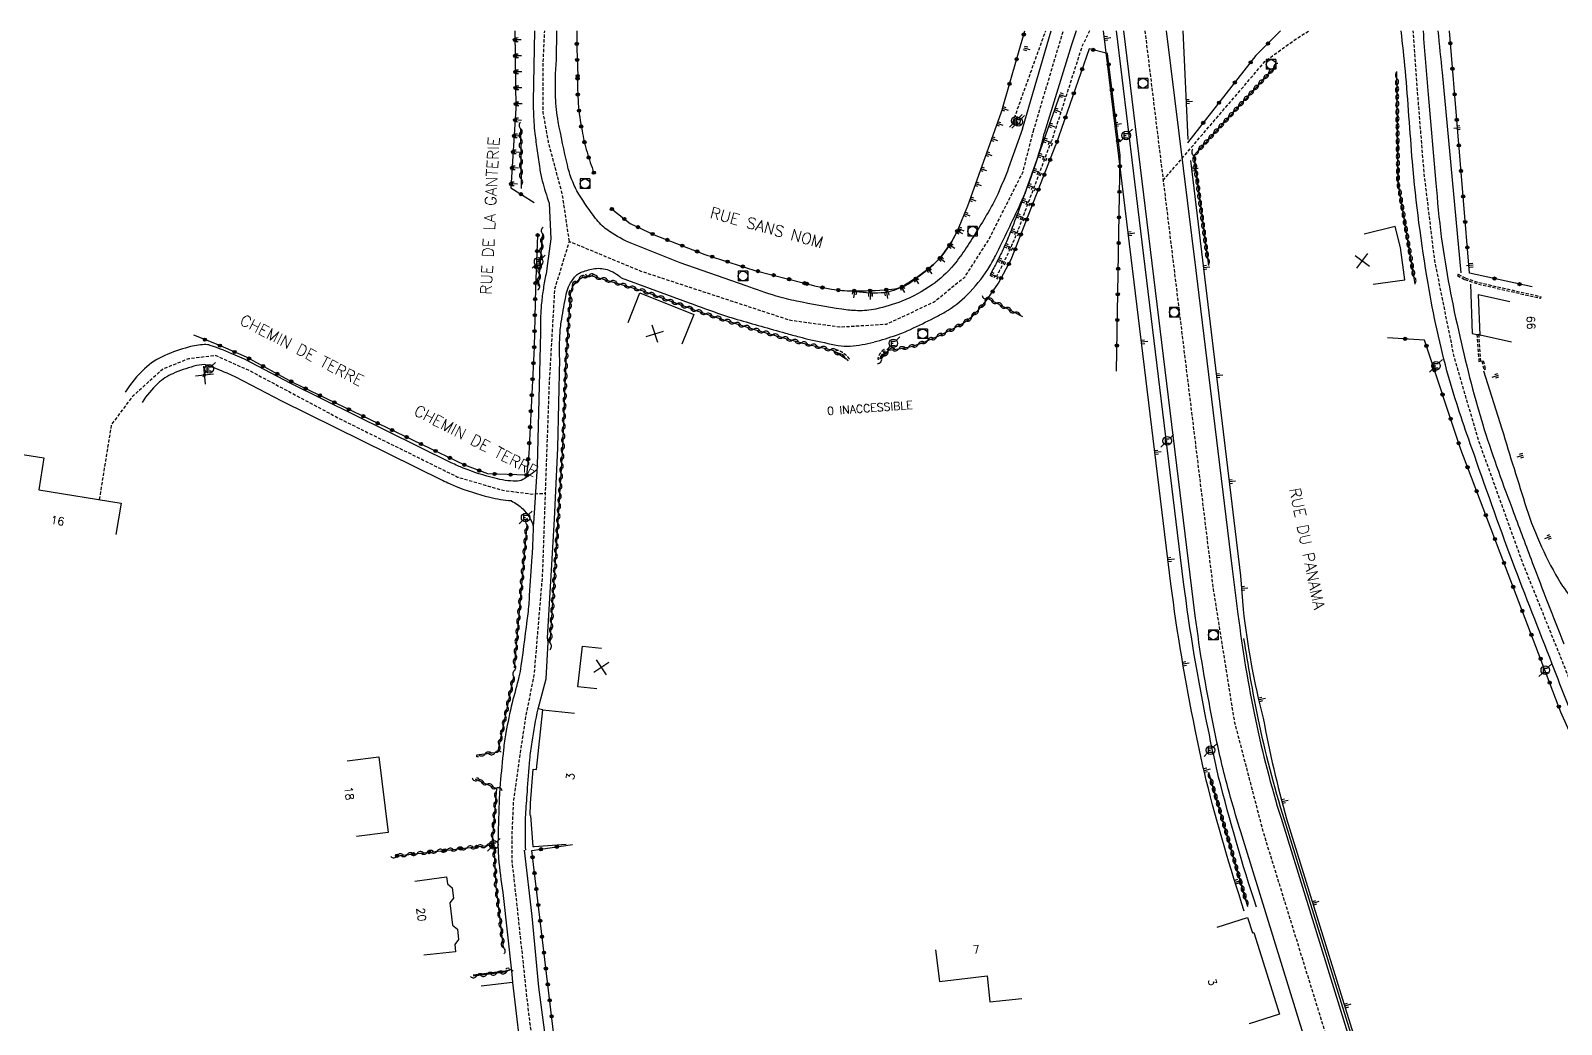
# Model space of a CAD drawing. Header units: millimetres. Extents: x 151000 to 152000, y 111999 to 113000.
# Drawn here: x 151437.9 to 151677, y 112844.9 to 113000 of the extents above; entities that cross this region are included whole.
import ezdxf
from ezdxf.enums import TextEntityAlignment as Align

# ---------------------------------------------------------------- set-up
doc = ezdxf.new("R2010")
doc.units = ezdxf.units.MM
doc.linetypes.add('DASHED', pattern=[0.75, 0.5, -0.25])
doc.layers.get('0').update_dxf_attribs({"linetype": 'CONTINUOUS'})
for name, color, linetype in [('W0001', 6, 'DASHED'), ('W0008', 7, 'CONTINUOUS'), ('W0017', 7, 'CONTINUOUS'), ('W0100', 7, 'CONTINUOUS'), ('W0112', 1, 'DASHED'), ('W0211', 2, 'CONTINUOUS'), ('W0220', 5, 'DASHED'), ('W0310', 3, 'CONTINUOUS'), ('W0322', 7, 'CONTINUOUS'), ('W0420', 7, 'CONTINUOUS'), ('W0471', 7, 'CONTINUOUS'), ('W0989', 7, 'CONTINUOUS'), ('W0991', 7, 'CONTINUOUS')]:
    doc.layers.add(name, color=color, linetype=linetype)
doc.styles.get("Standard").update_dxf_attribs({"font": 'romans.shx', "width": 0.85})

# ---------------------------------------------------------------- blocks, each defined once
blk = doc.blocks.new('t322o')
at = {"color": 0, "linetype": 'Continuous'}
for radius in [0.25, 0.15]:
    blk.add_circle((0, 0), radius, dxfattribs=at)
blk = doc.blocks.new('t310o')
at = {"color": 0, "linetype": 'Continuous'}
for centre, start, end in [((-0.5, 0.38), 216.8699, 323.1304), ((0.5, -0.37), 36.8699, 143.1303)]:
    blk.add_arc(centre, 0.625, start, end, dxfattribs=at)
blk = doc.blocks.new('T471')
for p, q in [((-0.333334, 0.333334), (-0.333334, -0.333334)), ((-0.333334, 0.333334), (0.333334, 0.333334)), ((-0.333334, 0), (0, 0)), ((0.500001, 0.500001), (1.000002, 1.000002)), ((-0.500001, -0.500001), (-1.000002, -1.000002)), ((-0.333334, -0.333334), (0.333334, -0.333334))]:
    blk.add_line(p, q)
blk.add_ellipse((0, 0), major_axis=(0.471405, 0.471405), ratio=1, start_param=5.4977871438, end_param=11.780972451)
blk = doc.blocks.new('T420')
for p, q in [((0.75, 0.75), (-0.75, 0.75)), ((-0.75, 0.75), (-0.75, -0.75)), ((0.75, 0.75), (0.75, -0.75)), ((0.75, -0.75), (-0.75, -0.75))]:
    blk.add_line(p, q)
blk.add_ellipse((0, 0), major_axis=(-0.53, 0.53), ratio=1, start_param=3.926991, end_param=10.210176)
blk = doc.blocks.new('t991o')
at = {"color": 0, "linetype": 'Continuous'}
for p, q in [((-1, 1), (1, -1)), ((-1, -1), (1, 1))]:
    blk.add_line(p, q, dxfattribs=at)
blk = doc.blocks.new('t220o')
at = {"color": 0, "linetype": 'Continuous'}
for p, q in [((-0.25, 0.25), (0.25, 0.25)), ((-0.25, -0.25), (0.25, -0.25))]:
    blk.add_line(p, q, dxfattribs=at)
blk = doc.blocks.new('t211o')
at = {"color": 0, "linetype": 'Continuous'}
for p, q in [((-0.29, 0.5), (-0.29, 0)), ((0, 1), (0, 0)), ((0.29, 0.5), (0.29, 0))]:
    blk.add_line(p, q, dxfattribs=at)

msp = doc.modelspace()

# ---------------------------------------------------------------- linework, layer by layer
at = {"layer": 'W0001', "flags": 128}
for points in [[(151522.04, 112967.11), (151520.95, 112974.46), (151518.76, 112982.63), (151517.95, 112987.25), (151517.95, 112994.88), (151518.18, 113000)], [(151594.52, 112984.33), (151598.96, 112999.22), (151599.21, 113000)], [(151611.93, 113000), (151614.79, 112976.64), (151622.6, 112912.83), (151625.88, 112892.26), (151630.38, 112874.97), (151643.46, 112832.71), (151643.46, 112832.71)], [(151614.79, 112976.64), (151614.79, 112976.64), (151619.07, 112981.63), (151630.78, 112995.29), (151635.57, 112998.74), (151637.57, 113000)], [(151710.1, 112745.99), (151718.93, 112754.65), (151725.31, 112763.51), (151727.73, 112769.59), (151726.8, 112775.22), (151721.28, 112788.08), (151713.78, 112807.88), (151706.2, 112830.84), (151702.14, 112844.74), (151697.91, 112857.09), (151692.27, 112868.88), (151682.23, 112888.93), (151670.9, 112917.07), (151663.98, 112936.3), (151660.24, 112949.15), (151657.21, 112964.17), (151655.55, 112977.86), (151654.42, 112991.9), (151653.85, 113000)], [(151448.65, 112926.81), (151450.53, 112938.48), (151453.92, 112943.03), (151458.46, 112947.16), (151462.59, 112948.83), (151466.73, 112949.33), (151472.05, 112946.96), (151486.44, 112939.29), (151504.57, 112930.33), (151511.66, 112928.26), (151516.19, 112927.67), (151518.31, 112927.81)]]:
    msp.add_lwpolyline(points, dxfattribs=at)
msp.add_lwpolyline([(151442.44, 112594.69), (151442.44, 112594.69), (151442.63, 112600.87), (151442.37, 112608.91), (151442.35, 112609.66), (151442.39, 112612.8), (151442.82, 112617.55, -0.009953), (151442.84, 112617.74, -0.002454), (151442.98, 112618.74, -0.010585), (151443.42, 112621.4, -0.01031), (151443.95, 112623.96, -0.016303), (151444.65, 112625.92, -0.016846), (151445.5, 112627.89, -0.013579), (151446.28, 112629.43, -0.013086), (151447.12, 112630.88), (151451.06, 112636.33), (151461.04, 112648.64, -0.005608), (151462.15, 112649.87, -0.005713), (151463.3, 112651.1, -0.010225), (151465.42, 112653.23, -0.009864), (151467.55, 112655.2), (151476.54, 112661.34, 0.016396), (151478.62, 112663.27, 0.02562), (151479.82, 112664.59, 0.002821), (151480.81, 112665.8, 0.002374), (151481.96, 112667.25, 0.03227), (151483.25, 112669.13, 0.020736), (151484.81, 112671.99), (151490.66, 112682.65), (151494.53, 112690.46, 0.033595), (151495.72, 112693.19, 0.060719), (151496.16, 112695.1, 0.010186), (151496.36, 112697.43, 0.009539), (151496.47, 112699.92, 0.029339), (151496.41, 112701.66, 0.017767), (151496.08, 112704.24), (151494.68, 112714.59), (151491.79, 112736.85), (151490.24, 112750.01), (151488.68, 112763.42), (151488.68, 112763.42), (151488.68, 112764.06), (151488.68, 112772.31), (151490.62, 112774), (151493.21, 112775.03), (151500.19, 112777.88), (151510.23, 112784.69), (151520.68, 112791.73), (151521.19, 112793.03), (151521.77, 112794.84), (151520.87, 112804.77), (151519.97, 112814.32), (151518.93, 112820.77), (151518.03, 112828.13), (151516.87, 112838.04), (151515.7, 112846.56), (151513.77, 112864.45), (151513.12, 112870.25), (151513.12, 112874.98), (151513.34, 112879.7), (151514.2, 112885.93), (151515.27, 112893.02), (151516.56, 112899.46), (151517.85, 112914.84), (151518.92, 112944.9), (151519.78, 112959.72), (151522.04, 112967.11), (151533.21, 112962.48), (151556.38, 112954.85), (151564.28, 112953.76), (151571.59, 112954.2), (151578.93, 112957.63), (151583.79, 112961.54), (151587.46, 112967.21), (151592.9, 112977.98), (151594.52, 112984.33)], format="xyb", dxfattribs=at)
at = {"layer": 'W0008', "flags": 128}
for points in [[(151655.39, 113000, 0.005523), (151656.19, 112990.04), (151657.39, 112976.21, 0.0102), (151658.23, 112967.81, 0.0242), (151661.14, 112952.28, 0.0197), (151664.94, 112937.76, 0.0138), (151669.54, 112924.77, 0.0008), (151672.45, 112917, 0.0049), (151677.38, 112904.3, 0.0121)], [(151516.58, 113000), (151516.38, 112989.03, 0.009956), (151516.49, 112985.74, 0.018211), (151516.65, 112983.95, 0.002563), (151517, 112981.26, 0.002467), (151517.4, 112978.47, 0.030053), (151517.8, 112976.55, 0.016325), (151518.87, 112973.09), (151519.14, 112967.53), (151518.64, 112963.67), (151518.39, 112962.03, 0.014602), (151517.97, 112959.77, 0.014602), (151517.68, 112957.49, 0.014425), (151517.53, 112955.23, 0.014425), (151517.51, 112952.96), (151517.03, 112932.02), (151516.42, 112923.15, -0.002276), (151516.28, 112919.54, -0.005087), (151516.19, 112917.92, -0.000421), (151515.78, 112911.83, -0.001922), (151515.69, 112910.5, -0.012656), (151515.53, 112908.95, -0.002413), (151514.47, 112900.85, -0.02537), (151514.15, 112899.14, -0.010539), (151513.08, 112895.07, 0.011692), (151512.12, 112890.43, 0.020606), (151511.74, 112887.76, 0.001052), (151511.23, 112882.47, 0.005485), (151511.15, 112881.46, 0.009525), (151511.09, 112880.33, 0.001632), (151510.89, 112873.74, 0.02923), (151510.98, 112870.81, 0.015965), (151511.63, 112865.49), (151513.04, 112852.74), (151513.15, 112851.4), (151514.76, 112837.79)], [(151592.81, 112984.69), (151590.65, 112978.61, -0.015975), (151588.94, 112974.49, -0.025229), (151587.65, 112971.98, -0.013107), (151584.03, 112966.11, -0.027376), (151582.08, 112963.46, -0.068013), (151578.69, 112960.32, -0.058789), (151573.99, 112957.79, -0.040614), (151569.89, 112956.55, -0.061499), (151567.06, 112956.29, -0.030558), (151564.59, 112956.52, -0.010578), (151557.52, 112957.78, -0.025153), (151554.36, 112958.57, -0.016453), (151549.64, 112960.19), (151539.34, 112963.75), (151531.25, 112966.97, -0.046224), (151527.9, 112968.96, -0.072647), (151526.13, 112970.7, -0.025082), (151523.52, 112974.5, -0.047465), (151522.44, 112976.7, -0.032703), (151521.72, 112979.05, -0.011635), (151520.3, 112985.8, -0.038233), (151519.89, 112989.63, -0.025312), (151520, 112995.44), (151520.09, 113000)], [(151640.22, 112831.97), (151627.56, 112872.9, -0.0129), (151624.4, 112883.69, -0.0135), (151622.56, 112892.06, -0.0183), (151619.81, 112908.65), (151608.65, 113000, 0.1196)], [(151615.27, 113000), (151619.87, 112962.56), (151625.57, 112915.97), (151626.48, 112908.9, 0.0199), (151629.2, 112892.46, 0.0234), (151633.2, 112877.05), (151646.7, 112833.45), (151646.7, 112833.45)], [(151709.28, 112748.35, 0.0045), (151714.64, 112753.44, 0.037), (151718.82, 112757.97, 0.0529), (151723.1, 112767.04, 0.0467), (151723.42, 112775.06, 0.0243), (151721.58, 112780.93), (151720.01, 112786.07, 0.0132), (151712.5, 112807.23, -0.0105), (151707.5, 112821.83, -0.0045), (151704.16, 112832.78, 0.0044), (151700.47, 112845.37, 0.0255), (151696.45, 112856.89, 0.0189), (151690.81, 112868.47), (151686.37, 112877.13, -0.0123), (151680.65, 112888.65, -0.0133), (151675.57, 112901.13, -0.0032), (151669.35, 112917.14, -0.0055), (151663.02, 112934.84, -0.0151), (151659.35, 112946.03, -0.0267), (151656.19, 112960.53, -0.0212), (151653.72, 112979.52, 0.0017), (151652.64, 112993.76, 0.004685), (151651.97, 113000, 0.004685)], [(151569.65, 112951.42, 0.016621), (151573.12, 112952.49, 0.025431), (151575.32, 112953.38, 0.008011), (151579.01, 112955.17, 0.016719), (151580.73, 112956.11, 0.062651), (151584.19, 112958.78, 0.053622), (151587.39, 112962.75, 0.027634), (151588.6, 112964.87, 0.007471), (151592.51, 112973.02, 0.025726), (151594.39, 112977.74, 0.026687), (151596.22, 112983.96)], [(151515.21, 112872.07, -0.007235), (151515.16, 112875.9, -0.016428), (151515.21, 112877.58, -0.002176), (151515.47, 112881.19, -0.001564), (151515.87, 112886.21, -0.019563), (151516.2, 112888.94, -0.010173), (151517.14, 112894.15), (151518.41, 112898.83), (151518.7, 112904.57), (151518.62, 112905.23), (151519.71, 112923.73), (151520.25, 112934.81), (151520.53, 112948.76, -0.019618), (151520.54, 112952.16, -0.028297), (151520.77, 112954.51, -0.008192), (151521.41, 112958.21, -0.025395), (151521.69, 112959.38, -0.060708), (151522.23, 112960.62, -0.056034), (151523.1, 112961.78, -0.109878), (151523.8, 112962.26, -0.045599), (151525.74, 112962.83, -0.125904), (151527.92, 112962.7, -0.107003), (151530.14, 112961.44), (151540.75, 112957.54, 0.006371), (151545.82, 112955.71, 0.013497), (151548.25, 112954.94, 0.000978), (151555.78, 112952.8, 0.003374), (151557.97, 112952.2, 0.010879), (151559.73, 112951.77, 0.004514), (151564, 112950.86, 0.072996), (151565.9, 112950.76, 0.036804), (151569.59, 112951.37)], [(151516.99, 112931.54, -0.057583), (151514.77, 112929.93, -0.138563), (151513.66, 112929.66, -0.051849), (151510.39, 112930.13, -0.032906), (151505.44, 112931.73, -0.011398), (151504.61, 112932.07, -0.008958), (151503.59, 112932.56), (151478.53, 112944.95), (151471.3, 112948.73), (151469.81, 112949.37, 0.020297), (151465.93, 112950.88, 0.094984), (151465.05, 112951, 0.054745), (151462.53, 112950.6, 0.035558), (151458.85, 112949.3, 0.084026), (151455.66, 112947.23, 0.067876), (151452.67, 112943.6)], [(151512.97, 112926.59, -0.044275), (151509.63, 112927.12, -0.032906), (151504.29, 112928.84, -0.011398), (151503.34, 112929.24, -0.008958), (151502.21, 112929.78), (151477.12, 112942.18), (151469.96, 112945.92), (151468.57, 112946.53, 0.019564), (151465.06, 112947.9, 0.050741), (151463.36, 112947.61, 0.035558), (151460.08, 112946.46, 0.084026), (151457.77, 112944.95, 0.067876), (151455.31, 112941.97)], [(151599.14, 112839.91), (151594.97, 112839.36), (151589.01, 112838.57), (151583.76, 112842.18), (151579.38, 112841.74), (151576.88, 112838.56), (151575.55, 112836.96), (151566.68, 112835.87), (151548.44, 112833.77), (151535.12, 112832.04), (151527.75, 112831.16, -0.052635), (151525.27, 112831.57, -0.080022), (151523.75, 112832.25, -0.033307), (151521.65, 112833.86, -0.041387), (151520.17, 112835.39, -0.052925), (151519.61, 112836.26, -0.033593), (151518.96, 112837.75), (151517.28, 112850.7), (151516.21, 112861.79), (151515.01, 112872.06)]]:
    msp.add_lwpolyline(points, format="xyb", dxfattribs=at)
for points in [[(151592.81, 112984.69), (151597.28, 113000)], [(151601.19, 113000), (151600.45, 112997.78), (151596.22, 112983.96), (151596.22, 112983.96)], [(151662.81, 112960.42), (151663.05, 112952.74), (151664.3, 112952.48), (151664.3, 112952.48)]]:
    msp.add_lwpolyline(points, dxfattribs=at)
at = {"layer": 'W0008'}
msp.add_lwpolyline([(151512.97, 112926.59, -0.042521), (151513.92, 112926.04, -0.042521), (151514.76, 112925.34, -0.060359), (151515.73, 112924.12, -0.060359), (151516.39, 112922.71)], format="xyb", dxfattribs=at)
at = {"layer": 'W0017', "flags": 128}
for points in [[(151517.87, 112894), (151517.14, 112894.15)], [(151513.15, 112851.4), (151508.25, 112850.83)]]:
    msp.add_lwpolyline(points, dxfattribs=at)
at = {"layer": 'W0100', "flags": 128}
for points in [[(151647.6, 112960.41), (151652.55, 112961.11), (151651.85, 112966.15), (151651.05, 112969.44), (151646.19, 112968.26), (151646.19, 112968.26)], [(151531.2, 112954.45), (151533.06, 112959.09), (151541.46, 112955.71), (151539.6, 112951.07)], [(151669.18, 112951.38), (151664.3, 112952.48), (151664.06, 112958.84), (151668.94, 112957.74), (151668.94, 112957.74)], [(151435, 112934.09), (151439.94, 112933.3), (151439.15, 112928.35), (151452, 112926.27), (151451.21, 112921.34)], [(151526.34, 112897.24), (151523.36, 112897.57), (151524.07, 112903.93), (151527.05, 112903.59)], [(151515.91, 112877.47), (151515.96, 112879.4), (151516.39, 112884.72), (151516.88, 112884.69), (151517.87, 112894), (151522.84, 112893.47)], [(151487.32, 112886.04), (151492.28, 112886.65), (151493.74, 112874.83), (151488.78, 112874.21)], [(151515.95, 112877.5), (151516.33, 112872.65), (151516.56, 112872.67), (151521.55, 112873.01)], [(151497.89, 112867.25), (151502.85, 112867.89), (151502.98, 112866.84), (151503.75, 112866.2), (151503.95, 112864.58), (151503.36, 112863.83), (151503.76, 112860.35), (151504.54, 112859.75), (151504.73, 112858.11), (151504.13, 112857.33), (151504.26, 112856.2), (151499.28, 112855.67)], [(151623.21, 112860.05), (151627.98, 112861.56), (151628.72, 112859.15), (151628.95, 112859.23), (151632.98, 112846.47), (151628.22, 112844.96), (151628.22, 112844.96)], [(151579.25, 112856.52), (151579.84, 112851.55), (151587.28, 112852.44), (151587.72, 112848.39), (151592.69, 112848.93)]]:
    msp.add_lwpolyline(points, dxfattribs=at)
msp.add_lwpolyline([(151464.81, 112946.11), (151465.09, 112946.46), (151465.24, 112946.35), (151464.95, 112945.99)], close=True, dxfattribs=at)
at = {"layer": 'W0112'}
for p, q in [((151660.89, 112961.99), (151661.99, 112961.4)), ((151660.77, 112961.77), (151661.89, 112961.17)), ((151661.89, 112961.17), (151664.04, 112960.45)), ((151661.99, 112961.4), (151664.11, 112960.69)), ((151664.04, 112960.45), (151673.79, 112958.23)), ((151664.11, 112960.69), (151673.85, 112958.48)), ((151663.81, 112952.59), (151664.11, 112948.37)), ((151664.06, 112952.61), (151664.36, 112948.39)), ((151664.55, 112948.42), (151664.91, 112947.06)), ((151664.8, 112948.49), (151665.15, 112947.13))]:
    msp.add_line(p, q, dxfattribs=at)
for points in [[(151660.89, 112961.99), (151660.77, 112961.77)], [(151673.79, 112958.23), (151673.85, 112958.48)], [(151663.81, 112952.59), (151664.06, 112952.61)], [(151664.11, 112948.37), (151664.36, 112948.39)], [(151664.55, 112948.42), (151664.8, 112948.49)], [(151665.15, 112947.13), (151664.91, 112947.06)]]:
    msp.add_lwpolyline(points, dxfattribs=at)
at = {"layer": 'W0112', "flags": 128}
for points in [[(151564.07, 112949.69, -0.040508), (151564.55, 112949.44, -0.050605), (151565.09, 112949.03, -0.050605), (151565.53, 112948.52), (151565.82, 112948.72, 0.050605), (151565.33, 112949.29, 0.050605), (151564.74, 112949.74, 0.040508), (151564.2, 112950.01, 0.040508), (151563.63, 112950.2), (151563.55, 112949.85, -0.040508)], [(151570.67, 112949.08, -0.055738), (151570.87, 112949.44, -0.048091), (151571.11, 112949.71, -0.048091), (151571.39, 112949.93), (151571.2, 112950.23, 0.048091), (151570.86, 112949.97, 0.048091), (151570.58, 112949.64, 0.055738), (151570.35, 112949.21, 0.055738), (151570.21, 112948.74), (151570.56, 112948.68, -0.055738)]]:
    msp.add_lwpolyline(points, format="xyb", close=True, dxfattribs=at)
for points in [[(151507.59, 112887), (151507.95, 112886.98), (151507.93, 112886.66), (151507.58, 112886.67)], [(151507.51, 112883.4), (151507.85, 112883.3), (151507.75, 112882.98), (151507.41, 112883.09)], [(151512.19, 112853.64), (151512.6, 112853.68), (151512.64, 112853.28), (151512.22, 112853.24)]]:
    msp.add_lwpolyline(points, close=True, dxfattribs=at)
at = {"layer": 'W0211', "flags": 128}
for points in [[(151513.52, 113000), (151513.51, 112999.81), (151513.67, 112987.88), (151512.87, 112975.5)], [(151617.87, 113000), (151618.65, 112983.03), (151618.65, 112983.03)], [(151589.68, 112987.87), (151584.23, 112972.6), (151582.62, 112968.71)]]:
    msp.add_lwpolyline(points, dxfattribs=at)
for points in [[(151627.46, 112862.57, -0.017712), (151621.52, 112883, -0.009008), (151619.8, 112890.9, -0.019598), (151616.01, 112913.64), (151608.18, 112977.89), (151605.47, 113000)], [(151629.36, 112863.2, -0.0177), (151623.46, 112883.48, -0.009), (151621.76, 112891.3, -0.0196), (151617.99, 112913.89), (151610.16, 112978.13), (151607.48, 113000)], [(151657.7, 113000, -0.001498), (151658.35, 112993.48), (151661.3, 112962.21), (151661.3, 112962.21)], [(151598.67, 112990.01), (151592.29, 112972.15, -0.009746), (151590.85, 112968.36, -0.013975), (151589.74, 112965.79, -0.008604), (151588.82, 112963.91, -0.008604), (151587.83, 112962.05)], [(151619.07, 112979.74), (151626.87, 112914.9), (151627.27, 112909.66, 0.0344), (151630.42, 112892.66, 0.022), (151634.06, 112876.99), (151647.56, 112833.54), (151647.56, 112833.54)], [(151582.62, 112968.71, -0.043091), (151580.76, 112965.58, -0.057033), (151578.91, 112963.53, -0.02827), (151576.46, 112961.6, -0.028203), (151573.8, 112959.95, -0.105946), (151570.75, 112959.06, -0.073725), (151566.22, 112959.39)], [(151664.83, 112946.91), (151667.7, 112937.86, 0.0056), (151671.56, 112925.43, 0.0589), (151676.91, 112913.73, 0.0263), (151681.65, 112907.3), (151681.65, 112907.3)]]:
    msp.add_lwpolyline(points, format="xyb", dxfattribs=at)
at = {"layer": 'W0220', "flags": 128}
for points in [[(151591.3, 112985.68), (151596.44, 113000)], [(151603.29, 113000), (151602.1, 112997.51), (151597.37, 112982.82), (151597.37, 112982.82)]]:
    msp.add_lwpolyline(points, dxfattribs=at)
msp.add_lwpolyline([(151588.71, 112961.56, 0.008604), (151589.71, 112963.45, 0.008604), (151590.65, 112965.37, 0.013975), (151591.79, 112967.98, 0.009746), (151593.24, 112971.81), (151597.37, 112982.82)], format="xyb", dxfattribs=at)
at = {"layer": 'W0310', "flags": 128}
for points in [[(151632.17, 112994.28), (151619.56, 112980.53), (151621.86, 112963.34), (151621.86, 112963.34)], [(151654.15, 112960.44), (151651.5, 112976.37), (151651.31, 112993.62), (151651.31, 112993.62)], [(151514.42, 112984.73), (151514.5, 112975.39)], [(151517.85, 112968.33), (151517.17, 112960.12)], [(151515.39, 112922.92), (151513.41, 112900.52)], [(151513.33, 112899.18), (151510.83, 112887.33), (151507.95, 112886.98)], [(151507.75, 112882.98), (151510.67, 112881.72), (151509.98, 112873.43)], [(151628.01, 112863.25), (151621.93, 112884.18), (151621.93, 112884.18)], [(151495.13, 112871.2), (151510.23, 112872.9), (151510.56, 112866.43), (151511.71, 112856.86)], [(151512.24, 112853.08), (151512.01, 112853.05), (151507.05, 112852.4)]]:
    msp.add_lwpolyline(points, dxfattribs=at)
for points in [[(151519.03, 112904.37), (151521.02, 112934.84), (151521.55, 112948.74), (151522.21, 112958.5, -0.109475), (151522.48, 112959.85, -0.109475), (151523.3, 112960.97, -0.094909), (151524.33, 112961.57, -0.094909), (151525.52, 112961.75), (151533.49, 112959.42), (151540.42, 112956.83, 0.004069), (151544.14, 112955.55, 0.004069), (151547.87, 112954.33, 0.005618), (151553.06, 112952.75, 0.005618), (151558.28, 112951.29), (151563.21, 112950.11), (151565.27, 112948.78)], [(151570.81, 112948.82), (151571.93, 112950.14, 0.023668), (151574.96, 112950.61, 0.039808), (151576.71, 112951.12, 0.019405), (151580.06, 112952.53, 0.019126), (151583.33, 112954.22, 0.064114), (151584.99, 112955.46, 0.036339), (151587.41, 112958.18), (151588.38, 112957.68), (151592.82, 112955.38)]]:
    msp.add_lwpolyline(points, format="xyb", dxfattribs=at)
at = {"layer": 'W0322', "flags": 128}
for points in [[(151513.52, 113000), (151513.51, 112999.81), (151513.67, 112987.88), (151512.87, 112975.5), (151516.54, 112973.19)], [(151589.68, 112987.87), (151593.2, 113000)], [(151633.14, 113000), (151629.28, 112996.12), (151618.58, 112982.48), (151618.58, 112982.48)], [(151672.41, 112960.01), (151662.65, 112962.17), (151662.65, 112962.17), (151659.65, 112998.07), (151659.53, 113000)], [(151607.5, 112946.85), (151608.06, 112980.51), (151606.07, 112996.44), (151603.24, 112997.18), (151598.03, 112982.18), (151598.03, 112982.18)], [(151587.41, 112958.18), (151589.06, 112960.59), (151591.07, 112964.28), (151598.03, 112982.18)], [(151517.08, 112968.09), (151516.72, 112959.88), (151516.55, 112950.62), (151515.68, 112933.94), (151515.32, 112930.61), (151509.32, 112930.83), (151505.71, 112932.18), (151478.84, 112945.11), (151471.62, 112949.04), (151467.17, 112950.94), (151463.36, 112952.46)], [(151715.94, 112789.84), (151702.38, 112833.22), (151697.4, 112848.58), (151678.89, 112889.19), (151676.92, 112893.64), (151661.28, 112934.62), (151655.63, 112951.7), (151649.84, 112952.08), (151649.84, 112952.08)], [(151495.13, 112871.2), (151510.23, 112872.9)], [(151579.45, 112842.85), (151575.18, 112837.71), (151555.02, 112835.27), (151526.43, 112832.02), (151520.39, 112836.67), (151516.17, 112872.01), (151517.6, 112872.22), (151522.55, 112872.96)], [(151512.22, 112853.24), (151511.99, 112853.19), (151507.03, 112852.54)]]:
    msp.add_lwpolyline(points, dxfattribs=at)
for points in [[(151523.19, 113000), (151523.19, 112997.25), (151523.34, 112992.94, 0.027866), (151523.43, 112988.64, 0.027866), (151524.01, 112984.37, 0.022001), (151524.79, 112981.06, 0.022001), (151525.87, 112977.84)], [(151528.58, 112972.25), (151531.51, 112969.91), (151535.26, 112968.16), (151543.19, 112965.09), (151550.99, 112962.59), (151558.78, 112960.59, 0.029286), (151562.98, 112959.65, 0.038894), (151566.22, 112959.39, 0.019925), (151571.96, 112959.59, 0.061334), (151573.8, 112959.95, 0.072617), (151575.37, 112960.74, 0.02827), (151578.91, 112963.53, 0.057033), (151580.76, 112965.58, 0.043091), (151582.62, 112968.71)], [(151627.36, 112905.1, 0.0104), (151629.57, 112892.7, 0.0245), (151633.68, 112876.88), (151647.19, 112833.49), (151647.19, 112833.49)]]:
    msp.add_lwpolyline(points, format="xyb", dxfattribs=at)

# ---------------------------------------------------------------- block references
at = {"layer": 'W0211'}
for p, rotation in [((151513.53, 112998.57), 270.7422341125222), ((151605.62, 112998.76), 276.9960185941455), ((151513.56, 112996.07), 270.7422341125222), ((151593.07, 112997.28), 255.9534229070681), ((151513.59, 112993.57), 270.7422341125222), ((151513.63, 112991.07), 270.7422341125222), ((151513.66, 112988.57), 270.7422341125222), ((151598.67, 112990.01), 250.3376580240947), ((151618.38, 112988.9), 272.6315737368699), ((151513.55, 112986.07), 266.3041781525565), ((151588.84, 112985.52), 250.3508021071748), ((151589.68, 112987.87), 250.3508021071748), ((151597.83, 112987.65), 250.3376580240947), ((151513.39, 112983.58), 266.3041781525565), ((151588, 112983.16), 250.3508021071748), ((151596.99, 112985.3), 250.3376580240947), ((151607.27, 112985.33), 276.9960185955902), ((151661.17, 112984.9), 95.38178785745272), ((151513.23, 112981.08), 266.3041781525565), ((151587.16, 112980.81), 250.3508021071748), ((151596.15, 112982.95), 250.3376580240947), ((151513.07, 112978.59), 266.3041781525565), ((151586.32, 112978.45), 250.3508021071748), ((151595.31, 112980.59), 250.3376580240947), ((151619.24, 112978.38), 276.8585575492321), ((151512.91, 112976.09), 266.3041781525565), ((151585.48, 112976.1), 250.3508021071748), ((151594.47, 112978.24), 250.3376580240947), ((151584.64, 112973.75), 250.3508021071748), ((151592.79, 112973.53), 250.3376580240947), ((151593.63, 112975.88), 250.3376580240947), ((151583.74, 112971.41), 247.4686587182809), ((151591.94, 112971.18), 249.7695671683498), ((151582.78, 112969.11), 247.4686587182809), ((151591.05, 112968.84), 248.3908924083164), ((151581.4, 112966.53), 237.5794787431673), ((151582.62, 112968.71), 244.3392008965738), ((151590.08, 112966.54), 245.8366546565017), ((151609.35, 112968.26), 276.9485203434302), ((151579.92, 112964.52), 228.0935801726553), ((151589, 112964.28), 243.322975773408), ((151578.08, 112962.83), 219.1616315552321), ((151587.84, 112962.07), 240.9787785723101), ((151621.09, 112962.98), 276.8585575514364), ((151663.19, 112963.44), 95.38178785715773), ((151573.94, 112960.03), 208.822593358222), ((151576.08, 112961.34), 213.9820194251695), ((151566.64, 112959.3), 168.9996183208394), ((151569.12, 112959.02), 178.252394988885), ((151571.61, 112959.17), 190.8612386248798), ((151611.41, 112951.36), 276.9485203412146), ((151623.12, 112946.11), 276.8585575551257), ((151667.15, 112946.23), 107.5954997930985), ((151613.51, 112934.14), 276.9485203393974), ((151671.04, 112933.75), 107.0228643874583), ((151625.11, 112929.56), 276.8585575534894), ((151675.33, 112921.11), 113.2593409471929), ((151615.55, 112917.39), 276.9485203398827), ((151627.02, 112912.9), 274.3261202365071), ((151617.87, 112901.09), 279.7439024413246), ((151629.78, 112895.54), 282.7514079290383), ((151621.18, 112884.47), 283.0339493148215), ((151633.34, 112879.64), 282.2967469948039), ((151626.02, 112867.05), 287.4154102299506), ((151638.17, 112863.75), 287.2732866990361), ((151643.16, 112847.71), 287.2732866975371)]:
    msp.add_blockref('t211o', p, dxfattribs=dict(at, rotation=rotation))
at = {"layer": 'W0220'}
for p, rotation in [((151597.2, 112982.37), 69.45965704449128), ((151596.32, 112980.03), 69.45965704449128), ((151595.45, 112977.69), 69.45965704449128), ((151594.57, 112975.35), 69.45965704449128), ((151593.69, 112973.01), 69.45965704449128), ((151592.82, 112970.66), 69.67280446815425), ((151591.93, 112968.33), 68.3073766484257), ((151590.96, 112966.03), 65.71543830140428), ((151588.71, 112961.56), 60.95800980958572), ((151589.88, 112963.77), 63.26416463823855)]:
    msp.add_blockref('t220o', p, dxfattribs=dict(at, rotation=rotation))
at = {"layer": 'W0310'}
for p, rotation in [((151630.48, 112992.44), 227.4957030335845), ((151631.26, 112993.29), 227.4957030335845), ((151632.04, 112994.14), 227.4957030335845), ((151651.32, 112992.56), 90.63582958020868), ((151628.14, 112989.88), 227.4957030335845), ((151628.92, 112990.73), 227.4957030335845), ((151629.7, 112991.59), 227.4957030335845), ((151651.33, 112991.41), 90.63582958020868), ((151651.34, 112990.25), 90.63582958020868), ((151625.79, 112987.33), 227.4957030335845), ((151626.57, 112988.18), 227.4957030335845), ((151627.35, 112989.03), 227.4957030335845), ((151651.36, 112989.1), 90.63582958020868), ((151651.37, 112987.94), 90.63582958020868), ((151624.23, 112985.62), 227.4957030335845), ((151625.01, 112986.48), 227.4957030335845), ((151651.38, 112986.79), 90.63582958020868), ((151651.39, 112985.63), 90.63582958020868), ((151514.42, 112984.73), 270.4759323855585), ((151514.43, 112983.17), 270.4759323855585), ((151621.89, 112983.07), 227.4957030335845), ((151622.67, 112983.92), 227.4957030335845), ((151623.45, 112984.77), 227.4957030335845), ((151651.41, 112984.48), 90.63582958020868), ((151651.42, 112983.32), 90.63582958020868), ((151514.45, 112981.6), 270.4759323855585), ((151514.46, 112980.04), 270.4759323855585), ((151619.56, 112980.51), 277.6270677701023), ((151620.33, 112981.37), 227.4957030335845), ((151621.11, 112982.22), 227.4957030335845), ((151651.43, 112982.17), 90.63582958020868), ((151651.45, 112981.01), 90.63582958020868), ((151514.47, 112978.47), 270.4759323855585), ((151619.72, 112979.37), 277.6270677701023), ((151619.87, 112978.22), 277.6270677701023), ((151651.46, 112979.86), 90.63582958020868), ((151651.47, 112978.7), 90.63582958020868), ((151514.49, 112976.9), 270.4759323855585), ((151620.02, 112977.08), 277.6270677701023), ((151620.18, 112975.93), 277.6270677701023), ((151651.48, 112977.55), 90.63582958020868), ((151651.5, 112976.39), 90.63582958020868), ((151651.68, 112975.25), 99.44441419686925), ((151620.33, 112974.79), 277.6270677701023), ((151620.48, 112973.64), 277.6270677701023), ((151651.87, 112974.11), 99.44441419686925), ((151652.06, 112972.97), 99.44441419686925), ((151620.64, 112972.5), 277.6270677701023), ((151620.79, 112971.35), 277.6270677701023), ((151652.25, 112971.83), 99.44441419686925), ((151652.44, 112970.69), 99.44441419686925), ((151517.85, 112968.33), 265.242765184531), ((151620.94, 112970.21), 277.6270677701023), ((151621.1, 112969.06), 277.6270677701023), ((151652.63, 112969.56), 99.44441419686925), ((151652.82, 112968.42), 99.44441419686925), ((151517.72, 112966.77), 265.242765184531), ((151621.25, 112967.92), 277.6270677701023), ((151621.4, 112966.77), 277.6270677701023), ((151621.56, 112965.63), 277.6270677701023), ((151653.01, 112967.28), 99.44441419686925), ((151653.2, 112966.14), 99.44441419686925), ((151517.46, 112963.65), 265.242765184531), ((151517.59, 112965.21), 265.242765184531), ((151621.71, 112964.48), 277.6270677701023), ((151653.39, 112965), 99.44441419686925), ((151653.58, 112963.86), 99.44441419686925), ((151517.33, 112962.09), 265.242765184531), ((151523.57, 112961.18), 34.88776655377649), ((151525.02, 112961.73), 6.753711451500182), ((151525.52, 112961.75), 343.7055729019182), ((151653.77, 112962.72), 99.44441419686925), ((151653.96, 112961.58), 99.44441419686925), ((151517.2, 112960.53), 265.242765184531), ((151522.55, 112960.01), 63.02182165788371), ((151522.21, 112958.5), 91.15587676121426), ((151527.02, 112961.31), 343.7055729019182), ((151528.52, 112960.87), 343.7055729019182), ((151530.03, 112960.43), 343.7055729019182), ((151531.53, 112959.99), 343.7055729019182), ((151533.03, 112959.56), 343.7055729019182), ((151534.51, 112959.04), 339.4660606545449), ((151522.14, 112957.52), 86.16540286370635), ((151535.98, 112958.49), 339.4660606545449), ((151537.44, 112957.94), 339.4660606545449), ((151538.91, 112957.39), 339.4660606545449), ((151540.38, 112956.84), 339.4660606545449), ((151540.42, 112956.83), 340.5697553399395), ((151585.94, 112956.44), 47.31525388084188), ((151586.97, 112957.63), 50.89125153236365), ((151587.41, 112958.18), 332.6056660138221), ((151588.8, 112957.46), 332.6056660131005), ((151590.19, 112956.74), 332.6056660131005), ((151521.93, 112954.4), 86.16540286370635), ((151522.04, 112955.96), 86.16540286370635), ((151541.9, 112956.31), 340.9415398073954), ((151543.38, 112955.8), 341.3133242748514), ((151544.87, 112955.31), 341.6851087418026), ((151546.36, 112954.82), 342.0568932092586), ((151547.85, 112954.34), 342.4286776767146), ((151583.6, 112954.38), 31.73633694393741), ((151584.85, 112955.33), 42.80620383248769), ((151591.58, 112956.02), 332.6056660131005), ((151521.72, 112951.27), 86.16540286370635), ((151521.83, 112952.84), 86.16540286370635), ((151549.34, 112953.87), 342.8004621444334), ((151550.84, 112953.41), 343.1722466118869), ((151552.34, 112952.97), 343.5440310793404), ((151553.84, 112952.53), 343.9158155466048), ((151555.35, 112952.1), 344.287600014064), ((151579.42, 112952.24), 24.27556913991114), ((151580.84, 112952.91), 26.16159746366271), ((151582.23, 112953.62), 28.02328142033916), ((151521.62, 112949.71), 86.16540286370635), ((151556.86, 112951.68), 344.6593844815233), ((151558.28, 112951.29), 346.457948344735), ((151559.81, 112950.93), 346.457948344735), ((151561.33, 112950.56), 346.457948344735), ((151562.85, 112950.19), 346.457948344735), ((151564.22, 112949.46), 327.2537308994456), ((151571.93, 112950.14), 6.139246915938259), ((151571.82, 112950.01), 49.73469017618311), ((151573.48, 112950.34), 8.90890657117683), ((151575.02, 112950.62), 11.88987924436758), ((151576.53, 112951.05), 19.70854986319101), ((151577.98, 112951.62), 22.35914698890077), ((151521.47, 112946.58), 87.7931061815859), ((151521.53, 112948.15), 87.7931061815859), ((151570.81, 112948.82), 49.73469017618311), ((151521.41, 112945.02), 87.7931061815859), ((151521.29, 112941.89), 87.7931061815859), ((151521.35, 112943.45), 87.7931061815859), ((151521.23, 112940.32), 87.7931061815859), ((151521.11, 112937.19), 87.7931061815859), ((151521.17, 112938.76), 87.7931061815859), ((151521.05, 112935.63), 87.7931061815859), ((151520.86, 112932.5), 86.27640030012044), ((151520.97, 112934.07), 86.27640030012044), ((151520.76, 112930.94), 86.27640030012044), ((151520.56, 112927.81), 86.27640030012044), ((151520.66, 112929.38), 86.27640030012044), ((151520.46, 112926.25), 86.27640030012044), ((151515.39, 112922.92), 264.9697852941185), ((151520.25, 112923.13), 86.27640030012044), ((151520.36, 112924.69), 86.27640030012044), ((151515.25, 112921.36), 264.9697852941185), ((151520.15, 112921.56), 86.27640030012044), ((151514.97, 112918.24), 264.9697852941185), ((151515.11, 112919.8), 264.9697852941185), ((151519.95, 112918.44), 86.27640030012044), ((151520.05, 112920), 86.27640030012044), ((151514.84, 112916.68), 264.9697852941185), ((151519.85, 112916.88), 86.27640030012044), ((151514.56, 112913.56), 264.9697852941185), ((151514.7, 112915.12), 264.9697852941185), ((151519.64, 112913.75), 86.27640030012044), ((151519.75, 112915.31), 86.27640030012044), ((151514.42, 112912), 264.9697852941185), ((151519.44, 112910.63), 86.27640030012044), ((151519.54, 112912.19), 86.27640030012044), ((151514.15, 112908.88), 264.9697852941185), ((151514.29, 112910.44), 264.9697852941185), ((151519.34, 112909.06), 86.27640030012044), ((151514.01, 112907.32), 264.9697852941185), ((151519.14, 112905.94), 86.27640030012044), ((151519.24, 112907.5), 86.27640030012044), ((151513.74, 112904.2), 264.9697852941185), ((151513.88, 112905.76), 264.9697852941185), ((151519.03, 112904.37), 86.27640030012044), ((151513.46, 112901.08), 264.9697852941185), ((151513.6, 112902.64), 264.9697852941185), ((151513.33, 112899.18), 258.1182451101983), ((151513, 112897.64), 258.1182451101983), ((151512.36, 112894.58), 258.1182451101983), ((151512.68, 112896.11), 258.1182451101983), ((151511.71, 112891.51), 258.1182451101983), ((151512.04, 112893.05), 258.1182451101983), ((151511.39, 112889.98), 258.1182451101983), ((151511.07, 112888.45), 258.1182451101983), ((151508.86, 112887.09), 186.9091213133561), ((151510.41, 112887.28), 186.9091213133561), ((151507.75, 112882.98), 336.6295797124175), ((151509.19, 112882.36), 336.6295797124175), ((151622.21, 112883.21), 106.2029567455777), ((151622.53, 112882.1), 106.2029567455777), ((151510.63, 112881.74), 336.6295797124175), ((151510.54, 112880.21), 265.2779061696527), ((151622.86, 112880.99), 106.2029567455777), ((151623.18, 112879.88), 106.2029567455777), ((151510.41, 112878.65), 265.2779061696527), ((151623.5, 112878.77), 106.2029567455777), ((151623.82, 112877.66), 106.2029567455777), ((151510.16, 112875.53), 265.2779061696527), ((151510.29, 112877.09), 265.2779061696527), ((151624.15, 112876.56), 106.2029567455777), ((151624.47, 112875.45), 106.2029567455777), ((151510.03, 112873.97), 265.2779061696527), ((151510.26, 112872.45), 272.9123412593237), ((151624.79, 112874.34), 106.2029567455777), ((151625.11, 112873.23), 106.2029567455777), ((151495.13, 112871.2), 6.443054801361727), ((151496.69, 112871.37), 6.443054801361727), ((151498.24, 112871.55), 6.443054801361727), ((151499.8, 112871.73), 6.443054801361727), ((151501.35, 112871.9), 6.443054801361727), ((151502.91, 112872.08), 6.443054801361727), ((151504.47, 112872.25), 6.443054801361727), ((151506.02, 112872.43), 6.443054801361727), ((151507.58, 112872.6), 6.443054801361727), ((151509.13, 112872.78), 6.443054801361727), ((151510.34, 112870.88), 272.9123412593237), ((151625.44, 112872.12), 106.2029567455777), ((151625.76, 112871.01), 106.2029567455777), ((151510.42, 112869.32), 272.9123412593237), ((151510.5, 112867.75), 272.9123412593237), ((151626.08, 112869.9), 106.2029567455777), ((151626.4, 112868.79), 106.2029567455777), ((151626.72, 112867.68), 106.2029567455777), ((151510.59, 112866.19), 276.8500438641177), ((151627.05, 112866.57), 106.2029567455777), ((151627.37, 112865.46), 106.2029567455777), ((151510.78, 112864.64), 276.8500438641177), ((151510.97, 112863.08), 276.8500438641177), ((151627.69, 112864.36), 106.2029567455777), ((151511.15, 112861.53), 276.8500438641177), ((151511.34, 112859.97), 276.8500438641177), ((151511.53, 112858.42), 276.8500438641177), ((151511.71, 112856.86), 276.8500438641177), ((151507.58, 112852.47), 187.5010788955634), ((151509.14, 112852.68), 187.5010788955634), ((151510.69, 112852.88), 187.5010788955634), ((151512.24, 112853.08), 187.5010788999709)]:
    msp.add_blockref('t310o', p, dxfattribs=dict(at, rotation=rotation))
at = {"layer": 'W0322'}
for p, rotation in [((151513.53, 112998.57), 270.7422341125222), ((151523.19, 112997.94), 89.96541599001726), ((151593.02, 112999.4), 73.8373117447162), ((151631.16, 112998), 225.1796133374917), ((151659.65, 112998.05), 94.7725591263425), ((151513.56, 112996.07), 270.7422341125222), ((151523.25, 112995.44), 91.93884317292155), ((151591.91, 112995.56), 73.8373117447162), ((151603.86, 112997.02), 165.2316807278383), ((151628.46, 112995.06), 231.8622978746289), ((151513.59, 112993.57), 270.7422341125222), ((151523.34, 112992.94), 91.93884317292155), ((151602.14, 112994.01), 250.8643608860903), ((151606.28, 112994.74), 97.13750300590488), ((151659.98, 112994.06), 94.7725591263425), ((151513.63, 112991.07), 270.7422341125222), ((151523.32, 112992.53), 88.71094337350179), ((151590.79, 112991.71), 73.8373117447162), ((151600.83, 112990.23), 250.8643608860903), ((151606.78, 112990.77), 97.13750300590488), ((151625.99, 112991.92), 231.8622978746289), ((151513.66, 112988.57), 270.7422341125222), ((151523.35, 112990.03), 92.41769460208133), ((151623.52, 112988.77), 231.8622978746289), ((151660.32, 112990.08), 94.7725591263425), ((151513.55, 112986.07), 266.3041781525565), ((151523.54, 112987.53), 96.12444583185506), ((151599.52, 112986.45), 250.8643608860903), ((151607.27, 112986.8), 97.13750300590488), ((151621.05, 112985.62), 231.8622978746289), ((151660.65, 112986.09), 94.7725591263425), ((151513.39, 112983.58), 266.3041781525565), ((151523.88, 112985.06), 99.83119706043699), ((151513.23, 112981.08), 266.3041781525565), ((151524.39, 112982.61), 103.5379482882341), ((151598.21, 112982.67), 250.8643608860903), ((151607.77, 112982.83), 97.13750300590488), ((151660.98, 112982.1), 94.7725591263425), ((151513.07, 112978.59), 266.3041781525565), ((151525.05, 112980.2), 107.2446995170062), ((151597.13, 112979.85), 68.73062762563885), ((151608.03, 112978.85), 89.03891378199117), ((151512.91, 112976.09), 266.3041781525565), ((151525.87, 112977.84), 110.9514507455917), ((151596.22, 112977.52), 68.73062762563885), ((151661.32, 112978.12), 94.7725591263425), ((151514.48, 112974.49), 327.736380554983), ((151595.31, 112975.19), 68.73062762563885), ((151607.97, 112974.85), 89.03891378199117), ((151661.65, 112974.13), 94.7725591263425), ((151528.68, 112972.17), 141.2964548285393), ((151594.41, 112972.86), 68.73062762563885), ((151530.63, 112970.61), 141.2964548285393), ((151532.75, 112969.33), 155.0544008442387), ((151582.62, 112968.71), 244.3392008965738), ((151593.5, 112970.53), 68.73062762563885), ((151607.9, 112970.85), 89.03891378199117), ((151661.98, 112970.15), 94.7725591263425), ((151517.08, 112968.09), 267.517585443844), ((151535.02, 112968.27), 155.0544008442387), ((151537.34, 112967.35), 158.8321004375725), ((151539.68, 112966.45), 158.8321004375725), ((151581.4, 112966.53), 237.5794787431673), ((151592.59, 112968.2), 68.73062762563885), ((151607.83, 112966.85), 89.03891378199117), ((151516.97, 112965.59), 267.517585443844), ((151542.01, 112965.55), 158.8321004375725), ((151544.36, 112964.72), 162.2501848167546), ((151546.74, 112963.95), 162.2501848167546), ((151579.92, 112964.52), 228.0935801726553), ((151591.69, 112965.87), 68.73062762563885), ((151662.31, 112966.16), 94.7725591263425), ((151516.86, 112963.1), 267.517585443844), ((151549.12, 112963.19), 162.2501848167546), ((151551.51, 112962.46), 165.5711265803254), ((151553.94, 112961.84), 165.5711265803254), ((151578.09, 112962.82), 219.8528855587328), ((151590.69, 112963.58), 61.44504620251803), ((151607.76, 112962.85), 89.03891378199117), ((151516.75, 112960.6), 267.517585443844), ((151556.36, 112961.21), 165.5711265803254), ((151558.78, 112960.59), 165.5711265803254), ((151559.14, 112960.49), 164.6795536700946), ((151561.57, 112959.91), 168.5710407414919), ((151564.04, 112959.51), 173.7223972522727), ((151566.53, 112959.39), 179.9663415135555), ((151569.03, 112959.43), 181.952713579092), ((151571.53, 112959.56), 183.9390856446286), ((151573.98, 112960.02), 200.107900137562), ((151576.12, 112961.28), 216.2605096692928), ((151588.16, 112959.28), 55.52462674699223), ((151589.49, 112961.39), 61.44504620251803), ((151666.55, 112961.31), 167.4999039093339), ((151670.46, 112960.44), 167.4999039093339), ((151516.69, 112958.1), 268.9499129170445), ((151607.7, 112958.85), 89.03891378199117), ((151516.64, 112955.6), 268.9499129170445), ((151607.63, 112954.85), 89.03891378199117), ((151516.6, 112953.1), 268.9499129170445), ((151465.11, 112951.77), 158.3001249575678), ((151467.43, 112950.84), 156.8398113832567), ((151469.73, 112949.85), 156.8398113832567), ((151516.55, 112950.6), 267.0205590340322), ((151607.56, 112950.85), 89.03891378199117), ((151652.58, 112951.9), 176.1744835274753), ((151655.92, 112950.8), 108.3392494366512), ((151472.01, 112948.83), 151.4702717071901), ((151474.2, 112947.64), 151.4702717071901), ((151516.42, 112948.1), 267.0205590340322), ((151476.4, 112946.44), 151.4702717071901), ((151478.6, 112945.25), 151.4702717071901), ((151516.29, 112945.61), 267.0205590340322), ((151657.18, 112947), 108.3392494366512), ((151480.84, 112944.15), 154.2990011650889), ((151483.09, 112943.07), 154.2990011650889), ((151516.16, 112943.11), 267.0205590340322), ((151658.44, 112943.2), 108.3392494366512), ((151485.35, 112941.98), 154.2990011650889), ((151487.6, 112940.9), 154.2990011650889), ((151516.03, 112940.61), 267.0205590340322), ((151489.85, 112939.82), 154.2990011650889), ((151492.1, 112938.73), 154.2990011650889), ((151494.36, 112937.65), 154.2990011650889), ((151515.9, 112938.12), 267.0205590340322), ((151659.7, 112939.41), 108.3392494366512), ((151496.61, 112936.56), 154.2990011650889), ((151498.86, 112935.48), 154.2990011650889), ((151515.77, 112935.62), 267.0205590340322), ((151660.96, 112935.61), 108.3392494366512), ((151501.12, 112934.4), 154.2990011650889), ((151503.37, 112933.31), 154.2990011650889), ((151515.6, 112933.13), 263.8146159119453), ((151505.62, 112932.23), 154.2990011650889), ((151507.96, 112931.34), 159.382835264998), ((151510.36, 112930.79), 177.8978338001086), ((151512.86, 112930.7), 177.8978338001086), ((151515.33, 112930.64), 263.8146159119453), ((151662.34, 112931.86), 110.8799051484909), ((151663.77, 112928.12), 110.8799051484909), ((151665.19, 112924.38), 110.8799051484909), ((151666.62, 112920.65), 110.8799051484909), ((151668.04, 112916.91), 110.8799051484909), ((151669.47, 112913.17), 110.8799051484909), ((151670.89, 112909.43), 110.8799051484909), ((151672.32, 112905.7), 110.8799051484909), ((151673.75, 112901.96), 110.8799051484909), ((151675.17, 112898.22), 110.8799051484909), ((151676.6, 112894.48), 110.8799051484909), ((151495.13, 112871.2), 6.443054801361727), ((151497.61, 112871.48), 6.443054801361727), ((151500.1, 112871.76), 6.443054801361727), ((151502.58, 112872.04), 6.443054801361727), ((151505.07, 112872.32), 6.443054801361727), ((151507.55, 112872.6), 6.443054801361727), ((151510.03, 112872.88), 6.443054801361727), ((151516.29, 112870.97), 96.80835330410946), ((151517.6, 112872.22), 8.515534035062787), ((151520.08, 112872.59), 8.51553403397259), ((151516.59, 112868.49), 96.80835330410946), ((151516.88, 112866), 96.80835330410946), ((151517.18, 112863.52), 96.80835330410946), ((151517.48, 112861.04), 96.80835330410946), ((151517.77, 112858.56), 96.80835330410946), ((151518.07, 112856.07), 96.80835330410946), ((151518.37, 112853.59), 96.80835330410946), ((151518.66, 112851.11), 96.80835330410946), ((151518.96, 112848.63), 96.80835330410946), ((151519.26, 112846.14), 96.80835330410946)]:
    msp.add_blockref('t322o', p, dxfattribs=dict(at, rotation=rotation))
at = {"layer": 'W0420'}
for p in [(151631.65, 112994.74), (151611.63, 112991.81), (151524.48, 112976.11), (151585.01, 112968.7), (151549.17, 112961.7), (151616.51, 112956.04), (151577.23, 112952.68), (151622.64, 112905.68)]:
    msp.add_blockref('T420', p, dxfattribs=at)
at = {"layer": 'W0471'}
for p in [(151591.78, 112985.93), (151592.15, 112985.79), (151609, 112983.64), (151517.23, 112963.95), (151572.64, 112951.2), (151465.76, 112947.22), (151657.41, 112947.7), (151615.42, 112935.97), (151515.2, 112924.02), (151674.48, 112900.17), (151622.17, 112887.7), (151510.23, 112872.9)]:
    msp.add_blockref('T471', p, dxfattribs=at)
at = {"layer": 'W0991'}
for p, rotation in [((151645.91, 112964.08), 8.427482231670947), ((151535.39, 112952.68), 63.11071991028206), ((151527.04, 112900.62), 78.5547487991142)]:
    msp.add_blockref('t991o', p, dxfattribs=dict(at, rotation=rotation))
at = {"layer": 'W0991', "extrusion": (0, 0, -1), "rotation": 308.9536614548849}
msp.add_blockref('t991o', (-151465.02, 112946.23), dxfattribs=at)

# ---------------------------------------------------------------- texts
at = {"layer": 'W0989'}
for s, rotation, p in [('RUE DE LA GANTERIE', 87.1259, (151509.62, 112971.1)), ('RUE SANS NOM', 344.7122, (151552.86, 112969.28)), ('CHEMIN DE TERRE', 332.5589, (151480.25, 112950.12)), ('CHEMIN DE TERRE', 332.5589, (151507.46, 112935.98)), ('RUE DU PANAMA', 281.5761, (151637.29, 112919.15))]:
    msp.add_text(s, height=1.75, rotation=rotation, dxfattribs=at).set_placement(p, align=Align.MIDDLE)
at = {"layer": 'W0991'}
for s, rotation, p in [('66', 272.1549, (151672.24, 112954.42)), ('0 INACCESSIBLE', 4.1748, (151568.98, 112941.1)), ('16', 350.8334, (151442.08, 112923.51)), ('3', 83.9371, (151522.2, 112883.58)), ('18', 277.0418, (151487.64, 112880.94)), ('20', 277.2545, (151498.91, 112862.02)), ('7', 6.7997, (151585.59, 112856.58)), ('3', 287.557, (151622.48, 112851.48))]:
    msp.add_text(s, height=1.25, rotation=rotation, dxfattribs=at).set_placement(p, align=Align.MIDDLE)

doc.saveas('drawing.dxf')
